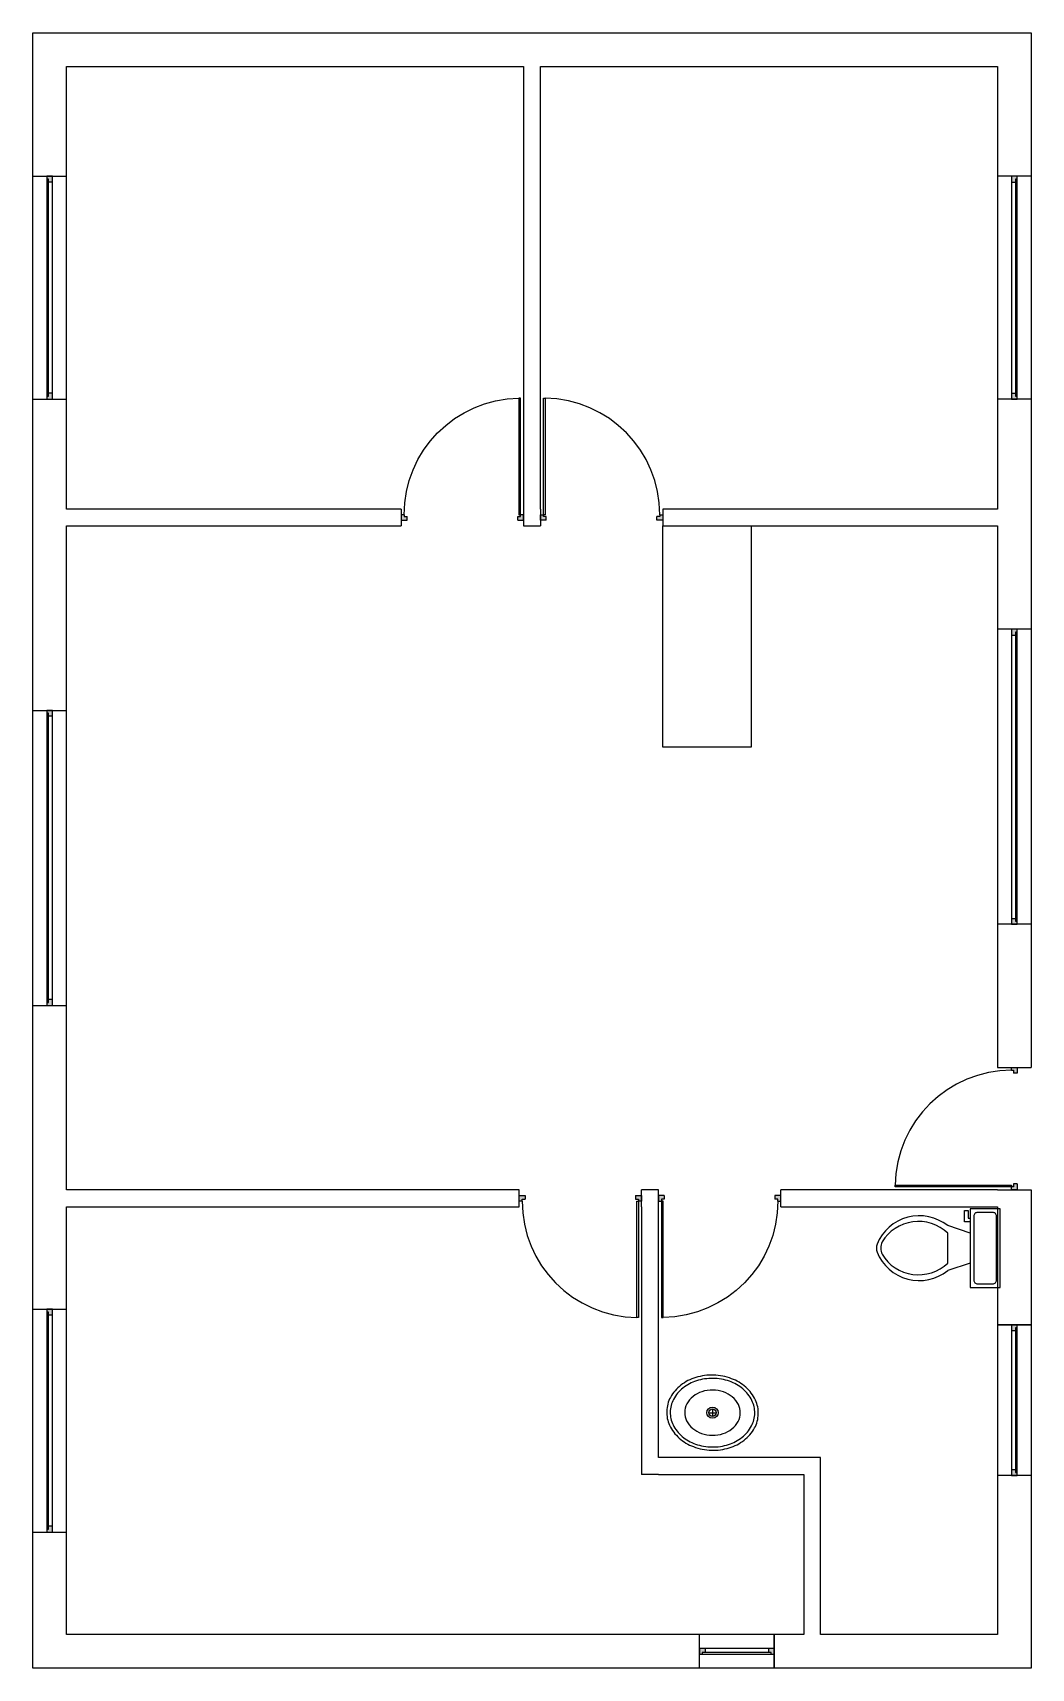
# Model space of a CAD drawing. Header units: millimetres. Extents: x 5556507 to 5811433, y 7824531 to 7923252.
# Drawn here: x 5583997 to 5590769, y 7836693 to 7847779 of the extents above; entities that cross this region are included whole.
import ezdxf

# ---------------------------------------------------------------- set-up
doc = ezdxf.new("R2010")
doc.units = ezdxf.units.MM
for name, color, linetype in [('blocks', 31, 'Continuous'), ('doors', 142, 'Continuous'), ('wall', 7, 'Continuous'), ('windows', 22, 'Continuous')]:
    doc.layers.add(name, color=color, linetype=linetype)

# ---------------------------------------------------------------- blocks, each defined once
blk = doc.blocks.new('D')
at = {"layer": 'doors'}
h = blk.add_hatch(color=256, dxfattribs=at)
h.dxf.hatch_style = 1
h.paths.add_polyline_path([(0, 19), (-20, 19), (-20, 7), (-40, 7), (-40, -19), (0, -19)])
h.paths.add_polyline_path([(-830, -19), (-790, -19), (-790, 7), (-810, 7), (-810, 19), (-830, 19)])
for p, q in [((-790, -19), (-790, 7)), ((-40, -19), (-40, 7))]:
    blk.add_line(p, q, dxfattribs=at)
blk.add_lwpolyline([(-810, 19), (-810, 809), (-798, 809), (-798, 19)], close=True, dxfattribs=at)
for points in [[(-790, -19), (-830, -19), (-830, 19), (-810, 19)], [(-790, 7), (-810, 7), (-810, 19)], [(-20, 19), (0, 19), (0, -19), (-40, -19)], [(-20, 19), (-20, 7), (-40, 7)]]:
    blk.add_lwpolyline(points, dxfattribs=at)
blk.add_arc((-810, 19), 790, 0, 89.1298, dxfattribs=at)
blk = doc.blocks.new('Toilet - top')
for p, q in [((9.5, -6), (9.5, -2)), ((-10, -8.5), (-8, -8.5)), ((-10, -9.5), (-10, -8.5)), ((-8, -8.5), (-8, -8)), ((-7, -8), (-7, -9.5)), ((-4, -8), (-6, -14)), ((4, -8), (6, -14)), ((-7, -9.5), (-10, -9.5)), ((4, -14), (-4, -14))]:
    blk.add_line(p, q)
blk.add_lwpolyline([(10.5, -8), (10.5, 0), (-10.5, 0), (-10.5, -8)], close=True)
for points in [[(-9.5, -2), (-9.5, -6)], [(8.5, -1), (-8.5, -1)], [(-8.5, -7), (8.5, -7)]]:
    blk.add_lwpolyline(points)
for centre, radius, start, end in [((-8.62, -1.88), 0.884, 81.8699, 188.1301), ((8.62, -1.88), 0.884, 351.8699, 98.1301), ((-8.62, -6.12), 0.884, 171.8699, 278.1301), ((8.62, -6.12), 0.884, 261.8699, 8.1301), ((3.52, -21.58), 12.17, 141.4691, 247.9714), ((4.2, -21.82), 11.33, 136.3677, 238.9468), ((-3.52, -21.58), 12.17, 292.0284, 38.5307), ((-4.2, -21.82), 11.33, 301.053, 43.6321), ((0, -27.88), 4, 245.7318, 294.2682), ((0, -29), 4, 254.8605, 285.1395)]:
    blk.add_arc(centre, radius, start, end)
blk = doc.blocks.new('Sink - Oval top')
for p, q in [((-1, 0), (1, 0)), ((0, 1), (0, -1))]:
    blk.add_line(p, q)
at = {"linetype": 'Continuous'}
for points in [[(-12.23, 0.39, 0.117634), (-11.46, -3.36, 0.104469), (-8.88, -6.8, 0.090016), (-5.08, -9.07, 0.08192), (-0.32, -10.02, 0.08192), (4.49, -9.38, 0.090016), (8.42, -7.36, 0.104469), (11.22, -4.09, 0.117634), (12.23, -0.39, 0.117634), (11.46, 3.36, 0.104469), (8.88, 6.8, 0.090016), (5.08, 9.07, 0.08192), (0.32, 10.02, 0.08192), (-4.49, 9.38, 0.090016), (-8.42, 7.36, 0.104469), (-11.22, 4.09, 0.117634)], [(-11.29, 0.16, 0.118622), (-10.52, -3.25, 0.104678), (-8.07, -6.36, 0.089562), (-4.54, -8.37, 0.081185), (-0.13, -9.15, 0.081185), (4.3, -8.49, 0.089562), (7.89, -6.58, 0.104678), (10.42, -3.55, 0.118622), (11.29, -0.16, 0.118622), (10.52, 3.25, 0.104678), (8.07, 6.36, 0.089562), (4.54, 8.37, 0.081185), (0.13, 9.15, 0.081185), (-4.3, 8.49, 0.089562), (-7.89, 6.58, 0.104678), (-10.42, 3.55, 0.118622)], [(-7.42, 0.08, 0.118283), (-6.91, -2.17, 0.104607), (-5.29, -4.21, 0.089718), (-2.97, -5.53, 0.081436), (-0.07, -6.04, 0.081436), (2.84, -5.59, 0.089718), (5.2, -4.33, 0.104607), (6.86, -2.32, 0.118283), (7.42, -0.08, 0.118283), (6.91, 2.17, 0.104607), (5.29, 4.21, 0.089718), (2.97, 5.53, 0.081436), (0.07, 6.04, 0.081436), (-2.84, 5.59, 0.089718), (-5.2, 4.33, 0.104607), (-6.86, 2.32, 0.118283)]]:
    blk.add_lwpolyline(points, format="xyb", close=True, dxfattribs=at)
for radius in [1.5, 1]:
    blk.add_circle((0, 0), radius)

msp = doc.modelspace()

# ---------------------------------------------------------------- hatches: boundary and pattern name
at = {"layer": 'windows'}
h = msp.add_hatch(color=256, dxfattribs=at)
h.dxf.hatch_style = 1
h.paths.add_polyline_path([(5584130.445, 7845334.667), (5584105.045, 7845334.667), (5584105.045, 7845314.667), (5584092.445, 7845314.667), (5584092.445, 7845294.667), (5584130.445, 7845294.667)])
h.paths.add_polyline_path([(5584105.045, 7846785.667), (5584105.045, 7846765.667), (5584130.445, 7846765.667), (5584130.445, 7846805.667), (5584092.445, 7846805.667), (5584092.445, 7846785.667)])
h = msp.add_hatch(color=256, dxfattribs=at)
h.dxf.hatch_style = 1
h.paths.add_polyline_path([(5590635.345, 7846765.667), (5590660.745, 7846765.667), (5590660.745, 7846785.667), (5590673.345, 7846785.667), (5590673.345, 7846805.667), (5590635.345, 7846805.667)])
h.paths.add_polyline_path([(5590660.745, 7845314.667), (5590660.745, 7845334.667), (5590635.345, 7845334.667), (5590635.345, 7845294.667), (5590673.345, 7845294.667), (5590673.345, 7845314.667)])
h = msp.add_hatch(color=256, dxfattribs=at)
h.dxf.hatch_style = 1
h.paths.add_polyline_path([(5590635.345, 7841775.867), (5590635.345, 7841735.867), (5590673.345, 7841735.867), (5590673.345, 7841755.867), (5590660.745, 7841755.867), (5590660.745, 7841775.867)])
h.paths.add_polyline_path([(5590635.345, 7843695.867), (5590660.745, 7843695.867), (5590660.745, 7843715.867), (5590673.345, 7843715.867), (5590673.345, 7843735.867), (5590635.345, 7843735.867)])
h = msp.add_hatch(color=256, dxfattribs=at)
h.dxf.hatch_style = 1
h.paths.add_polyline_path([(5584130.445, 7843185.867), (5584092.445, 7843185.867), (5584092.445, 7843165.867), (5584105.045, 7843165.867), (5584105.045, 7843145.867), (5584130.445, 7843145.867)])
h.paths.add_polyline_path([(5584130.445, 7841225.867), (5584105.045, 7841225.867), (5584105.045, 7841205.867), (5584092.445, 7841205.867), (5584092.445, 7841185.867), (5584130.445, 7841185.867)])
h = msp.add_hatch(color=256, dxfattribs=at)
h.dxf.hatch_style = 1
h.paths.add_polyline_path([(5584130.445, 7837656.067), (5584105.045, 7837656.067), (5584105.045, 7837636.067), (5584092.445, 7837636.067), (5584092.445, 7837616.067), (5584130.445, 7837616.067)])
h.paths.add_polyline_path([(5584105.045, 7839107.067), (5584105.045, 7839087.067), (5584130.445, 7839087.067), (5584130.445, 7839127.067), (5584092.445, 7839127.067), (5584092.445, 7839107.067)])
h = msp.add_hatch(color=256, dxfattribs=at)
h.dxf.hatch_style = 1
h.paths.add_polyline_path([(5590673.345, 7839021.567), (5590673.345, 7839001.567), (5590660.745, 7839001.567), (5590660.745, 7838981.567), (5590635.345, 7838981.567), (5590635.345, 7839021.567)])
h.paths.add_polyline_path([(5590673.345, 7838019.567), (5590673.345, 7837999.567), (5590635.345, 7837999.567), (5590635.345, 7838039.567), (5590660.745, 7838039.567), (5590660.745, 7838019.567)])
h = msp.add_hatch(color=256, dxfattribs=at)
h.dxf.hatch_style = 1
h.paths.add_polyline_path([(5588537.745, 7836788.267), (5588517.745, 7836788.267), (5588517.745, 7836826.267), (5588557.745, 7836826.267), (5588557.745, 7836800.867), (5588537.745, 7836800.867)])
h.paths.add_polyline_path([(5589025.745, 7836788.267), (5589005.745, 7836788.267), (5589005.745, 7836800.867), (5588985.745, 7836800.867), (5588985.745, 7836826.267), (5589025.745, 7836826.267)])

# ---------------------------------------------------------------- linework, layer by layer
at = {"layer": 'blocks'}
for p, q in [((5588270.045, 7842935.867), (5588270.045, 7844435.867)), ((5588870.045, 7844435.867), (5588870.045, 7842935.867)), ((5588870.045, 7842935.867), (5588270.045, 7842935.867))]:
    msp.add_line(p, q, dxfattribs=at)
at = {"layer": 'wall'}
for p, q in [((5583997.145, 7836692.967), (5583997.145, 7847778.767)), ((5583997.145, 7847778.767), (5590768.645, 7847778.767)), ((5590768.645, 7847778.767), (5590768.645, 7840765.867)), ((5584225.745, 7847550.167), (5587325.745, 7847550.167)), ((5584225.745, 7844550.167), (5584225.745, 7847550.167)), ((5587325.745, 7847550.167), (5587325.745, 7844550.167)), ((5587440.045, 7847550.167), (5590540.045, 7847550.167)), ((5587440.045, 7844550.167), (5587440.045, 7847550.167)), ((5590540.045, 7847550.167), (5590540.045, 7844550.167)), ((5586495.745, 7844550.167), (5584225.745, 7844550.167)), ((5586495.745, 7844550.167), (5586495.745, 7844435.867)), ((5587325.745, 7844550.167), (5587325.745, 7844435.867)), ((5587440.045, 7844550.167), (5587440.045, 7844435.867)), ((5590540.045, 7844550.167), (5588270.045, 7844550.167)), ((5588270.045, 7844550.167), (5588270.045, 7844435.867)), ((5584225.745, 7844435.867), (5586495.745, 7844435.867)), ((5584225.745, 7839935.867), (5584225.745, 7844435.867)), ((5587325.745, 7844435.867), (5587440.045, 7844435.867)), ((5588270.045, 7844435.867), (5590540.045, 7844435.867)), ((5590540.045, 7844435.867), (5590540.045, 7840765.867)), ((5590540.045, 7840765.867), (5590768.645, 7840765.867)), ((5587295.745, 7839935.867), (5584225.745, 7839935.867)), ((5587295.745, 7839821.567), (5587295.745, 7839935.867)), ((5588240.045, 7839935.867), (5588125.745, 7839935.867)), ((5588125.745, 7839821.567), (5588125.745, 7839935.867)), ((5588240.045, 7839821.567), (5588240.045, 7839935.867)), ((5590540.045, 7839935.867), (5589070.045, 7839935.867)), ((5589070.045, 7839821.567), (5589070.045, 7839935.867)), ((5590540.045, 7839935.867), (5590768.645, 7839935.867)), ((5590768.645, 7839935.867), (5590768.645, 7836692.967)), ((5584225.745, 7839821.567), (5587295.745, 7839821.567)), ((5584225.745, 7836921.567), (5584225.745, 7839821.567)), ((5588125.745, 7839821.567), (5588125.745, 7838007.267)), ((5588240.045, 7838121.567), (5588240.045, 7839821.567)), ((5589070.045, 7839821.567), (5590540.045, 7839821.567)), ((5590540.045, 7839821.567), (5590540.045, 7836921.567)), ((5589340.045, 7838121.567), (5588240.045, 7838121.567)), ((5589340.045, 7838007.267), (5589340.045, 7838121.567)), ((5588240.045, 7838007.267), (5588125.745, 7838007.267)), ((5588240.045, 7838007.267), (5589225.745, 7838007.267)), ((5589225.745, 7838007.267), (5589225.745, 7836921.567)), ((5589340.045, 7836921.567), (5589340.045, 7838007.267)), ((5588125.745, 7836921.567), (5584225.745, 7836921.567)), ((5588240.045, 7836921.567), (5588125.745, 7836921.567)), ((5589225.745, 7836921.567), (5588240.045, 7836921.567)), ((5590540.045, 7836921.567), (5589340.045, 7836921.567)), ((5590768.645, 7836692.967), (5583997.145, 7836692.967))]:
    msp.add_line(p, q, dxfattribs=at)
at = {"layer": 'windows'}
for p, q in [((5583997.145, 7846805.667), (5584225.745, 7846805.667)), ((5584130.445, 7846765.667), (5584105.045, 7846765.667)), ((5590768.645, 7846805.667), (5590540.045, 7846805.667)), ((5590635.345, 7846765.667), (5590660.745, 7846765.667)), ((5584092.445, 7846050.167), (5584105.045, 7846050.167)), ((5590673.345, 7846050.167), (5590660.745, 7846050.167)), ((5584130.445, 7845334.667), (5584105.045, 7845334.667)), ((5590635.345, 7845334.667), (5590660.745, 7845334.667)), ((5583997.145, 7845294.667), (5584225.745, 7845294.667)), ((5590768.645, 7845294.667), (5590540.045, 7845294.667)), ((5590768.645, 7843735.867), (5590540.045, 7843735.867)), ((5590635.345, 7843695.867), (5590660.745, 7843695.867)), ((5583997.145, 7843185.867), (5584225.745, 7843185.867)), ((5584130.445, 7843145.867), (5584105.045, 7843145.867)), ((5590673.345, 7842735.867), (5590660.745, 7842735.867)), ((5584092.445, 7842185.867), (5584105.045, 7842185.867)), ((5590635.345, 7841775.867), (5590660.745, 7841775.867)), ((5590768.645, 7841735.867), (5590540.045, 7841735.867)), ((5584130.445, 7841225.867), (5584105.045, 7841225.867)), ((5583997.145, 7841185.867), (5584225.745, 7841185.867)), ((5583997.145, 7839127.067), (5584225.745, 7839127.067)), ((5584130.445, 7839087.067), (5584105.045, 7839087.067)), ((5590540.045, 7839021.567), (5590768.645, 7839021.567)), ((5590768.645, 7839021.567), (5590540.045, 7839021.567)), ((5590635.345, 7838981.567), (5590660.745, 7838981.567)), ((5584092.445, 7838371.567), (5584105.045, 7838371.567)), ((5590768.645, 7837999.567), (5590540.045, 7837999.567)), ((5590635.345, 7838039.567), (5590660.745, 7838039.567)), ((5583997.145, 7837616.067), (5584225.745, 7837616.067)), ((5584130.445, 7837656.067), (5584105.045, 7837656.067)), ((5588517.745, 7836692.967), (5588517.745, 7836921.567)), ((5589025.745, 7836921.567), (5589025.745, 7836692.967)), ((5589025.745, 7836692.967), (5589025.745, 7836921.567)), ((5588557.745, 7836826.267), (5588557.745, 7836800.867)), ((5588985.745, 7836826.267), (5588985.745, 7836800.867))]:
    msp.add_line(p, q, dxfattribs=at)
for points in [[(5584092.445, 7846805.667), (5584092.445, 7845294.667), (5584130.445, 7845294.667), (5584130.445, 7846805.667)], [(5584092.445, 7846785.667), (5584092.445, 7845314.667), (5584105.045, 7845314.667), (5584105.045, 7846785.667)], [(5590673.345, 7845294.667), (5590673.345, 7846805.667), (5590635.345, 7846805.667), (5590635.345, 7845294.667)], [(5590673.345, 7845314.667), (5590673.345, 7846785.667), (5590660.745, 7846785.667), (5590660.745, 7845314.667)], [(5590673.345, 7841735.867), (5590673.345, 7843735.867), (5590635.345, 7843735.867), (5590635.345, 7841735.867)], [(5590673.345, 7841755.867), (5590673.345, 7843715.867), (5590660.745, 7843715.867), (5590660.745, 7841755.867)], [(5584092.445, 7843185.867), (5584092.445, 7841185.867), (5584130.445, 7841185.867), (5584130.445, 7843185.867)], [(5584092.445, 7843165.867), (5584092.445, 7841205.867), (5584105.045, 7841205.867), (5584105.045, 7843165.867)], [(5584092.445, 7839127.067), (5584092.445, 7837616.067), (5584130.445, 7837616.067), (5584130.445, 7839127.067)], [(5584092.445, 7839107.067), (5584092.445, 7837636.067), (5584105.045, 7837636.067), (5584105.045, 7839107.067)], [(5590673.345, 7837999.567), (5590673.345, 7839021.567), (5590635.345, 7839021.567), (5590635.345, 7837999.567)], [(5590673.345, 7838019.567), (5590673.345, 7839001.567), (5590660.745, 7839001.567), (5590660.745, 7838019.567)], [(5588517.745, 7836788.267), (5589025.745, 7836788.267), (5589025.745, 7836826.267), (5588517.745, 7836826.267)], [(5588537.745, 7836788.267), (5589005.745, 7836788.267), (5589005.745, 7836800.867), (5588537.745, 7836800.867)]]:
    msp.add_lwpolyline(points, close=True, dxfattribs=at)

# ---------------------------------------------------------------- block references
at = {"layer": 'blocks', "xscale": 25.4, "yscale": 25.4, "zscale": 25.4, "rotation": 270}
msp.add_blockref('Toilet - top', (5590557.188, 7839540.836), dxfattribs=at)
at = {"layer": 'blocks', "xscale": 25.4, "yscale": 25.4, "zscale": 25.4}
msp.add_blockref('Sink - Oval top', (5588606.914, 7838425.508), dxfattribs=at)
at = {"layer": 'windows', "xscale": -1}
msp.add_blockref('D', (5586495.745, 7844493.017), dxfattribs=at)
at = {"layer": 'windows'}
msp.add_blockref('D', (5588270.045, 7844493.017), dxfattribs=at)
for p, rotation in [((5590654.345, 7840765.867), 90), ((5587295.745, 7839878.717), 180)]:
    msp.add_blockref('D', p, dxfattribs=dict(at, rotation=rotation))
at = {"layer": 'windows', "xscale": -1, "rotation": 180}
msp.add_blockref('D', (5589070.045, 7839878.717), dxfattribs=at)

doc.saveas('drawing.dxf')
